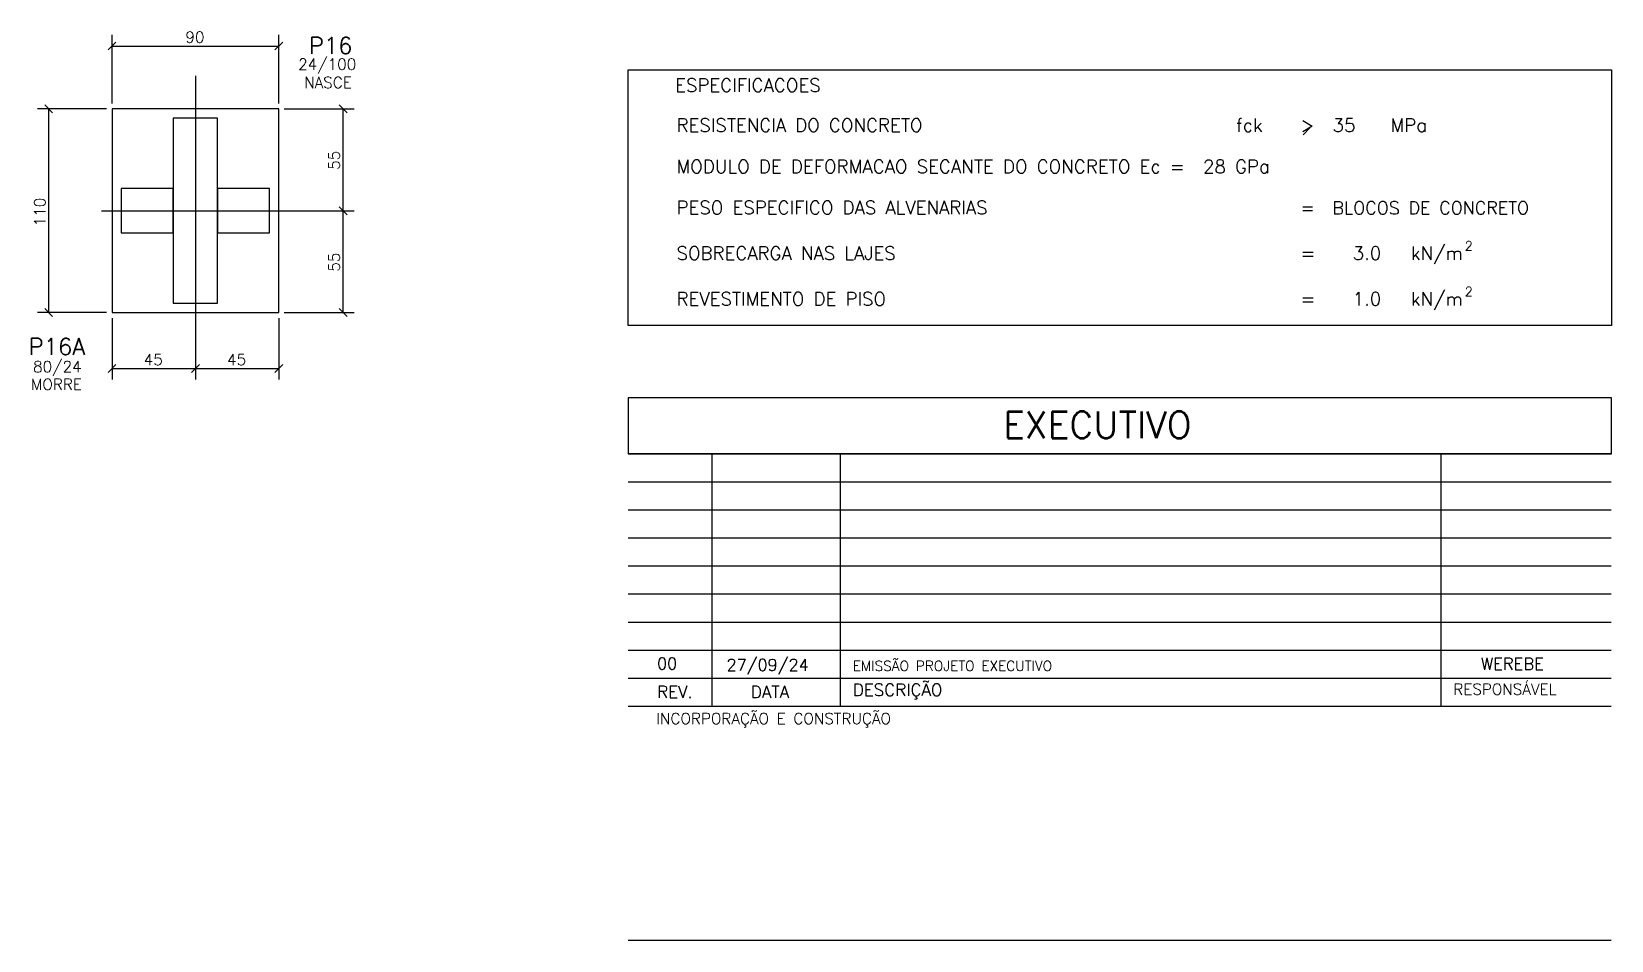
# Model space of a CAD drawing. Extents: x 1416 to 7122, y 589 to 4089.
# Drawn here: x 5651 to 7072, y 1435 to 2253 of the extents above; entities that cross this region are included whole.
import ezdxf

# ---------------------------------------------------------------- set-up
doc = ezdxf.new("R2010")
doc.units = 0
doc.header["$MEASUREMENT"] = 0
for name, color, linetype in [('1', 1, 'CONTINUOUS'), ('2', 2, 'CONTINUOUS'), ('3', 3, 'CONTINUOUS'), ('4', 4, 'CONTINUOUS'), ('6', 6, 'CONTINUOUS'), ('7', 7, 'CONTINUOUS'), ('9', 9, 'CONTINUOUS')]:
    doc.layers.add(name, color=color, linetype=linetype)
doc.styles.get("Standard").update_dxf_attribs({"font": 'ROMANS.SHX'})

msp = doc.modelspace()

# ---------------------------------------------------------------- linework, layer by layer
at = {"layer": '1', "linetype": 'Continuous'}
for p, q in [((7071.723431, 1645.743301), (6187.491573, 1645.743301)), ((7071.723431, 1435.228949), (6187.491573, 1435.228949)), ((7071.723431, 1435.228949), (6187.491573, 1435.228949))]:
    msp.add_line(p, q, dxfattribs=at)
msp.add_lwpolyline([(6187.491573, 2218.752755), (7071.980088, 2218.752755), (7071.980088, 1988.714663), (6187.491573, 1988.714663), (6187.491573, 2218.752755)], dxfattribs=at)
at = {"layer": '2', "linetype": 'Continuous'}
for p, q in [((5719.456951, 2236.766521), (5726.528019, 2243.837589)), ((5869.459951, 2236.766521), (5876.531019, 2243.837589)), ((5669.546213, 2180.167083), (5662.475145, 2187.23815)), ((5934.391961, 2180.167083), (5927.320893, 2187.23815)), ((5934.391961, 2088.498583), (5927.320893, 2095.56965)), ((5934.391961, 2088.498583), (5927.320893, 2095.56965)), ((5669.546213, 1996.830083), (5662.475145, 2003.90115)), ((5934.391961, 1996.830083), (5927.320893, 2003.90115)), ((5719.456951, 1946.517623), (5726.528019, 1953.588691)), ((5794.458451, 1946.517623), (5801.529519, 1953.588691)), ((5794.458451, 1946.517623), (5801.529519, 1953.588691)), ((5869.459951, 1946.517623), (5876.531019, 1953.588691))]:
    msp.add_line(p, q, dxfattribs=at)
at = {"layer": '3', "linetype": 'Continuous'}
msp.add_line((6794.738617, 2160.429561), (6800.698214, 2166.617509), dxfattribs=at)
msp.add_lwpolyline([(5722.992485, 2000.365617), (5872.995485, 2000.365617), (5872.995485, 2183.702617), (5722.992485, 2183.702617), (5722.992485, 2000.365617)], dxfattribs=at)
at = {"layer": '6', "linetype": 'Continuous'}
msp.add_lwpolyline([(6187.491573, 1873.117208), (7071.980088, 1873.117208), (7071.980088, 1923.644742), (6187.491573, 1923.644742), (6187.491573, 1873.117208)], dxfattribs=at)
at = {"layer": '7', "linetype": 'Continuous'}
for points in [[(5777.993585, 2008.699117), (5817.994385, 2008.699117), (5817.994385, 2175.369117), (5777.993585, 2175.369117), (5777.993585, 2008.699117)], [(5777.993585, 2112.034517), (5731.325985, 2112.034517), (5731.325985, 2072.033717), (5777.993585, 2072.033717), (5777.993585, 2112.034517)], [(5864.661985, 2112.034517), (5817.994385, 2112.034517), (5817.994385, 2072.033717), (5864.661985, 2072.033717), (5864.661985, 2112.034517)]]:
    msp.add_lwpolyline(points, dxfattribs=at)
at = {"layer": '9', "linetype": 'Continuous'}
for p, q in [((5722.992485, 2188.702617), (5722.992485, 2250.302055)), ((5872.995485, 2188.702617), (5872.995485, 2250.302055)), ((5722.992485, 2240.302055), (5872.995485, 2240.302055)), ((5797.993985, 2213.493921), (5797.993985, 1940.053157)), ((5717.992485, 2183.702617), (5656.010679, 2183.702617)), ((5666.010679, 2000.365617), (5666.010679, 2183.702617)), ((5877.995485, 2183.702617), (5940.856427, 2183.702617)), ((5930.856427, 2092.034117), (5930.856427, 2183.702617)), ((5713.490491, 2092.034117), (5940.856427, 2092.034117)), ((5930.856427, 2000.365617), (5930.856427, 2092.034117)), ((5717.992485, 2000.365617), (5656.010679, 2000.365617)), ((5722.992485, 1995.365617), (5722.992485, 1940.053157)), ((5872.995485, 1995.365617), (5872.995485, 1940.053157)), ((5877.995485, 2000.365617), (5940.856427, 2000.365617)), ((5722.992485, 1950.053157), (5797.993985, 1950.053157)), ((5797.993985, 1950.053157), (5872.995485, 1950.053157)), ((7071.980088, 1923.644742), (6187.491573, 1923.644742)), ((7071.980088, 1873.117208), (6187.491573, 1873.117208)), ((6262.524962, 1873.117208), (6262.524962, 1645.743301)), ((6378.461543, 1645.743301), (6378.461543, 1873.117208)), ((6918.735251, 1645.743301), (6918.735251, 1873.117208)), ((7071.723431, 1847.85344), (6187.491573, 1847.85344)), ((7071.723431, 1822.589673), (6187.491573, 1822.589673)), ((7071.723431, 1797.325906), (6187.491573, 1797.325906)), ((7071.723431, 1772.062138), (6187.491573, 1772.062138)), ((7071.723431, 1746.798371), (6187.491573, 1746.798371)), ((7071.723431, 1721.534603), (6187.491573, 1721.534603)), ((7071.723431, 1696.270836), (6187.491573, 1696.270836)), ((7071.723431, 1671.007069), (6187.491573, 1671.007069))]:
    msp.add_line(p, q, dxfattribs=at)

# ---------------------------------------------------------------- texts
at = {"layer": '2', "linetype": 'Continuous'}
for s, p in [('90', (5788.993985, 2243.302055)), ('45', (5751.493235, 1953.053157)), ('45', (5826.494735, 1953.053157))]:
    msp.add_text(s, height=10, dxfattribs=at).set_placement(p)
for s, p in [('55', (5927.856427, 2128.868367)), ('110', (5663.010679, 2078.034117)), ('55', (5927.856427, 2037.199867))]:
    msp.add_text(s, height=10, rotation=90, dxfattribs=at).set_placement(p)
at = {"layer": '3', "linetype": 'Continuous'}
for s, height, p in [('24/100', 10, (5890.436862, 2218.930485)), ('NASCE', 10, (5895.856155, 2202.479779)), ('ESPECIFICACOES', 11.979091, (6229.616792, 2199.020947)), ('RESISTENCIA DO CONCRETO', 11.979091, (6230.88957, 2163.008808)), ('fck', 11.979091, (6734.139396, 2163.008808)), ('>  35', 12, (6792.346543, 2163.008808)), ('MPa', 11.979091, (6873.246578, 2163.008808)), ('MODULO DE DEFORMACAO SECANTE DO CONCRETO Ec =  28 GPa', 12, (6230.88957, 2125.82122)), ('PESO ESPECIFICO DAS ALVENARIAS', 11.979091, (6230.88957, 2088.850754)), ('=  BLOCOS DE CONCRETO', 11.499926, (6792.346543, 2088.850754)), ('kN/m', 11.979091, (6891.458539, 2047.803653)), ('2', 8.385363, (6940.074927, 2056.252655)), ('SOBRECARGA NAS LAJES', 11.97909, (6230.88957, 2047.803653)), ('=', 11.979091, (6792.346543, 2047.803653)), ('3.0', 11.97909, (6839.222219, 2047.803653)), ('REVESTIMENTO DE PISO', 11.979091, (6230.88957, 2006.660776)), ('1.0', 11.979091, (6839.222219, 2006.660776)), ('kN/m', 11.979091, (6891.458539, 2006.660776)), ('2', 8.385363, (6940.074927, 2015.109777)), ('=', 11.979091, (6792.346543, 2006.660776)), ('80/24', 10, (5651.917614, 1946.697112)), ('MORRE', 10, (5650.043272, 1930.765208)), ('00', 10.499895, (6213.378378, 1679.215728)), ('27/09/24', 10.5, (6275.891643, 1677.960154)), ('EMISSÃO PROJETO EXECUTIVO', 9, (6389.449514, 1677.846844)), ('WEREBE', 10.749893, (6954.514662, 1678.780775)), ('REV.', 10.99989, (6213.378378, 1653.451966)), ('DATA', 10.99989, (6297.708035, 1653.451966)), ('DESCRIÇÃO', 10.99989, (6389.449514, 1655.28369)), ('RESPONSÁVEL', 9.9999, (6929.723223, 1656.28368)), ('INCORPORAÇÃO E CONSTRUÇÃO', 9.9999, (6212.528751, 1629.864385))]:
    msp.add_text(s, height=height, dxfattribs=at).set_placement(p)
at = {"layer": '4', "linetype": 'Continuous'}
for s, p in [('P16', (5900.093027, 2233.230327)), ('P16A', (5648.036225, 1962.251596))]:
    msp.add_text(s, height=15, dxfattribs=at).set_placement(p)
at = {"layer": '6', "linetype": 'Continuous'}
msp.add_text('EXECUTIVO', height=24, dxfattribs=at).set_placement((6524.679169, 1887.240844))

doc.saveas('drawing.dxf')
